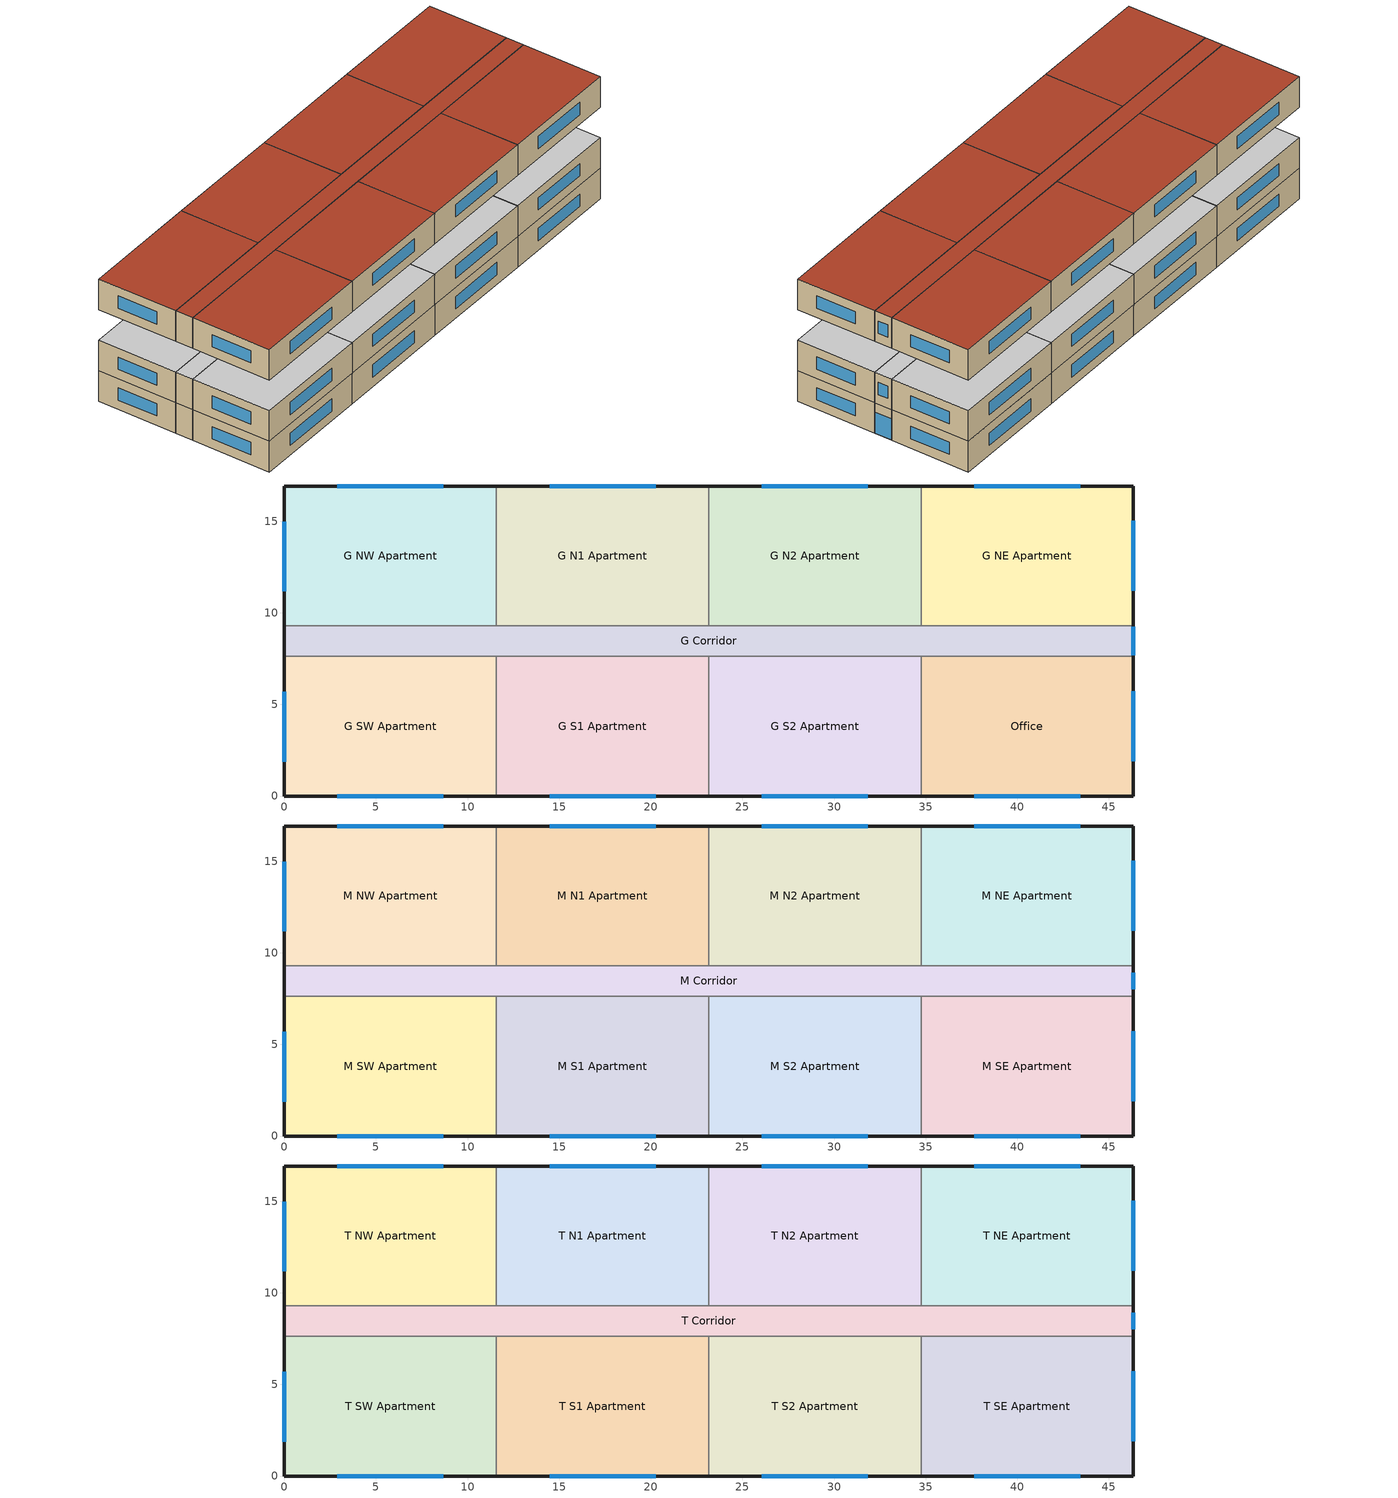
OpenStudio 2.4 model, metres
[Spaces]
G S1 Apartment
 floor ground: 23.16,7.62 23.16,0 11.58,0 11.58,7.62 z0
 wall outside: 11.58,0 23.16,0 z0:3.05
 wall to G S2 Apartment: 23.16,0 23.16,7.62 z0:3.05
 wall to G Corridor: 23.16,7.62 11.58,7.62 z0:3.05
 wall to G SW Apartment: 11.58,7.62 11.58,0 z0:3.05
 window: 14.48,0 20.27,0 z0.95:2.17
 ceiling adiabatic: 23.16,0 23.16,7.62 11.58,7.62 11.58,0 z3.05
G S2 Apartment
 floor ground: 34.75,7.62 34.75,0 23.16,0 23.16,7.62 z0
 wall outside: 23.16,0 34.75,0 z0:3.05
 wall to Office: 34.75,0 34.75,7.62 z0:3.05
 wall to G Corridor: 34.75,7.62 23.16,7.62 z0:3.05
 window: 26.06,0 31.85,0 z0.95:2.17
 ceiling adiabatic: 34.75,0 34.75,7.62 23.16,7.62 23.16,0 z3.05
G NE Apartment
 floor ground: 46.33,16.92 46.33,9.3 34.75,9.3 34.75,16.92 z0
 wall outside: 46.33,9.3 46.33,16.92 34.75,16.92 z0:3.05
 wall to G Corridor: 34.75,9.3 46.33,9.3 z0:3.05
 wall to G N2 Apartment: 34.75,16.92 34.75,9.3 z0:3.05
 window: 46.33,11.2 46.33,15.01 / 43.43,16.92 37.64,16.92 z0.95:2.17
 ceiling adiabatic: 46.33,9.3 46.33,16.92 34.75,16.92 34.75,9.3 z3.05
G NW Apartment
 floor ground: 11.58,16.92 11.58,9.3 0,9.3 0,16.92 z0
 wall outside: 11.58,16.92 0,16.92 0,9.3 z0:3.05
 wall to G N1 Apartment: 11.58,9.3 11.58,16.92 z0:3.05
 wall to G Corridor: 0,9.3 11.58,9.3 z0:3.05
 window: 8.69,16.92 2.89,16.92 / 0,14.97 0,11.16 z0.95:2.17
 ceiling adiabatic: 11.58,9.3 11.58,16.92 0,16.92 0,9.3 z3.05
G N1 Apartment
 floor ground: 23.16,16.92 23.16,9.3 11.58,9.3 11.58,16.92 z0
 wall outside: 23.16,16.92 11.58,16.92 z0:3.05
 wall to G N2 Apartment: 23.16,9.3 23.16,16.92 z0:3.05
 wall to G Corridor: 11.58,9.3 23.16,9.3 z0:3.05
 window: 20.27,16.92 14.48,16.92 z0.95:2.17
 ceiling adiabatic: 23.16,9.3 23.16,16.92 11.58,16.92 11.58,9.3 z3.05
Office
 floor ground: 46.33,7.62 46.33,0 34.75,0 34.75,7.62 z0
 wall outside: 34.75,0 46.33,0 46.33,7.62 z0:3.05
 wall to G Corridor: 46.33,7.62 34.75,7.62 z0:3.05
 window: 46.33,1.9 46.33,5.71 / 37.64,0 43.43,0 z0.95:2.17
 ceiling adiabatic: 46.33,0 46.33,7.62 34.75,7.62 34.75,0 z3.05
G Corridor
 floor ground: 46.33,9.3 46.33,7.62 0,7.62 0,9.3 z0
 wall outside: 46.33,7.62 46.33,9.3 / 0,9.3 0,7.62 z0:3.05
 wall to G N2 Apartment: 34.75,9.3 23.16,9.3 z0:3.05
 wall to G SW Apartment: 0,7.62 11.58,7.62 z0:3.05
 window: 46.33,7.67 46.33,9.25 z0.03:2.13
 ceiling adiabatic: 46.33,7.62 46.33,9.3 0,9.3 0,7.62 z3.05
G SW Apartment
 floor ground: 11.58,7.62 11.58,0 0,0 0,7.62 z0
 wall outside: 0,7.62 0,0 11.58,0 z0:3.05
 window: 0,5.68 0,1.87 / 2.9,0 8.69,0 z0.95:2.17
 ceiling adiabatic: 11.58,0 11.58,7.62 0,7.62 0,0 z3.05
G N2 Apartment
 floor ground: 34.75,16.92 34.75,9.3 23.16,9.3 23.16,16.92 z0
 wall outside: 34.75,16.92 23.16,16.92 z0:3.05
 window: 31.85,16.92 26.06,16.92 z0.95:2.17
 ceiling adiabatic: 34.75,9.3 34.75,16.92 23.16,16.92 23.16,9.3 z3.05
M S2 Apartment
 floor adiabatic: 34.75,7.62 34.75,0 23.16,0 23.16,7.62 z3.05
 wall outside: 23.16,0 34.75,0 z3.05:6.1
 wall to M SE Apartment: 34.75,0 34.75,7.62 z3.05:6.1
 wall to M S1 Apartment: 23.16,7.62 23.16,0 z3.05:6.1
 wall to M Corridor: 34.75,7.62 23.16,7.62 z3.05:6.1
 window: 26.06,0 31.85,0 z4:5.22
 ceiling adiabatic: 34.75,0 34.75,7.62 23.16,7.62 23.16,0 z6.1
M SE Apartment
 floor adiabatic: 46.33,7.62 46.33,0 34.75,0 34.75,7.62 z3.05
 wall outside: 34.75,0 46.33,0 46.33,7.62 z3.05:6.1
 wall to M Corridor: 46.33,7.62 34.75,7.62 z3.05:6.1
 window: 37.64,0 43.43,0 / 46.33,1.9 46.33,5.71 z4:5.22
 ceiling adiabatic: 46.33,0 46.33,7.62 34.75,7.62 34.75,0 z6.1
M Corridor
 floor adiabatic: 46.33,9.3 46.33,7.62 0,7.62 0,9.3 z3.05
 wall outside: 0,9.3 0,7.62 / 46.33,7.62 46.33,9.3 z3.05:6.1
 wall to M SW Apartment: 0,7.62 11.58,7.62 z3.05:6.1
 wall to M N1 Apartment: 23.16,9.3 11.58,9.3 z3.05:6.1
 wall to M NE Apartment: 46.33,9.3 34.75,9.3 z3.05:6.1
 wall to M N2 Apartment: 34.75,9.3 23.16,9.3 z3.05:6.1
 wall to M S1 Apartment: 11.58,7.62 23.16,7.62 z3.05:6.1
 wall to M NW Apartment: 11.58,9.3 0,9.3 z3.05:6.1
 window: 46.33,8 46.33,8.91 z4:5.22
 ceiling adiabatic: 46.33,7.62 46.33,9.3 0,9.3 0,7.62 z6.1
M SW Apartment
 floor adiabatic: 11.58,7.62 11.58,0 0,0 0,7.62 z3.05
 wall outside: 0,7.62 0,0 11.58,0 z3.05:6.1
 wall to M S1 Apartment: 11.58,0 11.58,7.62 z3.05:6.1
 window: 0,5.68 0,1.87 / 2.9,0 8.69,0 z4:5.22
 ceiling adiabatic: 11.58,0 11.58,7.62 0,7.62 0,0 z6.1
M NE Apartment
 floor adiabatic: 46.33,16.92 46.33,9.3 34.75,9.3 34.75,16.92 z3.05
 wall outside: 46.33,9.3 46.33,16.92 34.75,16.92 z3.05:6.1
 wall to M N2 Apartment: 34.75,16.92 34.75,9.3 z3.05:6.1
 window: 46.33,11.2 46.33,15.01 / 43.43,16.92 37.64,16.92 z4:5.22
 ceiling adiabatic: 46.33,9.3 46.33,16.92 34.75,16.92 34.75,9.3 z6.1
M N2 Apartment
 floor adiabatic: 34.75,16.92 34.75,9.3 23.16,9.3 23.16,16.92 z3.05
 wall outside: 34.75,16.92 23.16,16.92 z3.05:6.1
 wall to M N1 Apartment: 23.16,16.92 23.16,9.3 z3.05:6.1
 window: 31.85,16.92 26.06,16.92 z4:5.22
 ceiling adiabatic: 34.75,9.3 34.75,16.92 23.16,16.92 23.16,9.3 z6.1
M N1 Apartment
 floor adiabatic: 23.16,16.92 23.16,9.3 11.58,9.3 11.58,16.92 z3.05
 wall outside: 23.16,16.92 11.58,16.92 z3.05:6.1
 wall to M NW Apartment: 11.58,16.92 11.58,9.3 z3.05:6.1
 window: 20.27,16.92 14.48,16.92 z4:5.22
 ceiling adiabatic: 23.16,9.3 23.16,16.92 11.58,16.92 11.58,9.3 z6.1
M S1 Apartment
 floor adiabatic: 23.16,7.62 23.16,0 11.58,0 11.58,7.62 z3.05
 wall outside: 11.58,0 23.16,0 z3.05:6.1
 window: 14.48,0 20.27,0 z4:5.22
 ceiling adiabatic: 23.16,0 23.16,7.62 11.58,7.62 11.58,0 z6.1
M NW Apartment
 floor adiabatic: 11.58,16.92 11.58,9.3 0,9.3 0,16.92 z3.05
 wall outside: 11.58,16.92 0,16.92 0,9.3 z3.05:6.1
 window: 0,14.97 0,11.16 / 8.69,16.92 2.89,16.92 z4:5.22
 ceiling adiabatic: 11.58,9.3 11.58,16.92 0,16.92 0,9.3 z6.1
T SW Apartment
 floor adiabatic: 11.58,7.62 11.58,0 0,0 0,7.62 z9.14
 wall outside: 0,7.62 0,0 11.58,0 z9.14:12.19
 wall to T S1 Apartment: 11.58,0 11.58,7.62 z9.14:12.19
 wall to T Corridor: 11.58,7.62 0,7.62 z9.14:12.19
 window: 0,5.68 0,1.87 / 2.9,0 8.69,0 z10.1:11.32
 roof outside: 11.58,0 11.58,7.62 0,7.62 0,0 z12.19
T N1 Apartment
 floor adiabatic: 23.16,16.92 23.16,9.3 11.58,9.3 11.58,16.92 z9.14
 wall outside: 23.16,16.92 11.58,16.92 z9.14:12.19
 wall to T Corridor: 11.58,9.3 23.16,9.3 z9.14:12.19
 wall to T NW Apartment: 11.58,16.92 11.58,9.3 z9.14:12.19
 wall to T N2 Apartment: 23.16,9.3 23.16,16.92 z9.14:12.19
 window: 20.27,16.92 14.48,16.92 z10.1:11.32
 roof outside: 23.16,9.3 23.16,16.92 11.58,16.92 11.58,9.3 z12.19
T Corridor
 floor adiabatic: 46.33,9.3 46.33,7.62 0,7.62 0,9.3 z9.14
 wall outside: 46.33,7.62 46.33,9.3 / 0,9.3 0,7.62 z9.14:12.19
 wall to T SE Apartment: 34.75,7.62 46.33,7.62 z9.14:12.19
 wall to T S1 Apartment: 11.58,7.62 23.16,7.62 z9.14:12.19
 wall to T NW Apartment: 11.58,9.3 0,9.3 z9.14:12.19
 wall to T N2 Apartment: 34.75,9.3 23.16,9.3 z9.14:12.19
 wall to T S2 Apartment: 23.16,7.62 34.75,7.62 z9.14:12.19
 wall to T NE Apartment: 46.33,9.3 34.75,9.3 z9.14:12.19
 window: 46.33,8 46.33,8.91 z10.1:11.32
 roof outside: 46.33,7.62 46.33,9.3 0,9.3 0,7.62 z12.19
T N2 Apartment
 floor adiabatic: 34.75,16.92 34.75,9.3 23.16,9.3 23.16,16.92 z9.14
 wall outside: 34.75,16.92 23.16,16.92 z9.14:12.19
 wall to T NE Apartment: 34.75,9.3 34.75,16.92 z9.14:12.19
 window: 31.85,16.92 26.06,16.92 z10.1:11.32
 roof outside: 34.75,9.3 34.75,16.92 23.16,16.92 23.16,9.3 z12.19
T NW Apartment
 floor adiabatic: 11.58,16.92 11.58,9.3 0,9.3 0,16.92 z9.14
 wall outside: 11.58,16.92 0,16.92 0,9.3 z9.14:12.19
 window: 8.69,16.92 2.89,16.92 / 0,14.97 0,11.16 z10.1:11.32
 roof outside: 11.58,9.3 11.58,16.92 0,16.92 0,9.3 z12.19
T NE Apartment
 floor adiabatic: 46.33,16.92 46.33,9.3 34.75,9.3 34.75,16.92 z9.14
 wall outside: 46.33,9.3 46.33,16.92 34.75,16.92 z9.14:12.19
 window: 43.43,16.92 37.64,16.92 / 46.33,11.2 46.33,15.01 z10.1:11.32
 roof outside: 46.33,9.3 46.33,16.92 34.75,16.92 34.75,9.3 z12.19
T S2 Apartment
 floor adiabatic: 34.75,7.62 34.75,0 23.16,0 23.16,7.62 z9.14
 wall outside: 23.16,0 34.75,0 z9.14:12.19
 wall to T SE Apartment: 34.75,0 34.75,7.62 z9.14:12.19
 wall to T S1 Apartment: 23.16,7.62 23.16,0 z9.14:12.19
 window: 26.06,0 31.85,0 z10.1:11.32
 roof outside: 34.75,0 34.75,7.62 23.16,7.62 23.16,0 z12.19
T S1 Apartment
 floor adiabatic: 23.16,7.62 23.16,0 11.58,0 11.58,7.62 z9.14
 wall outside: 11.58,0 23.16,0 z9.14:12.19
 window: 14.48,0 20.27,0 z10.1:11.32
 roof outside: 23.16,0 23.16,7.62 11.58,7.62 11.58,0 z12.19
T SE Apartment
 floor adiabatic: 46.33,7.62 46.33,0 34.75,0 34.75,7.62 z9.14
 wall outside: 34.75,0 46.33,0 46.33,7.62 z9.14:12.19
 window: 46.33,1.9 46.33,5.71 / 37.64,0 43.43,0 z10.1:11.32
 roof outside: 46.33,0 46.33,7.62 34.75,7.62 34.75,0 z12.19
[Site]
Sherbrooke_PQ_CAN: Latitude {deg}=45.43; Longitude {deg}=-71.68; Time Zone {hr}=-5; Elevation {m}=241; Terrain=City
[Building]
NECB_2011MidriseApartment: North Axis {deg}=0; Standards Number of Stories=4; Standards Number of Above Ground Stories=4; Standards Building Type=MidriseApartment
[Site:WaterMainsTemperature]
Calculation Method=Correlation; Annual Average Outdoor Air Temperature {C}=4.28333; Maximum Difference In Monthly Average Outdoor Air Temperatures {deltaC}=28.2
[SizingPeriod:DesignDay] Barometric Pressure {Pa}=98463; Sky Clearness=0; Rain Indicator=0; Snow Indicator=0; Day of Month=21; Daylight Saving Time Indicator=0; Humidity Indicating Type=Wetbulb; Dry-Bulb Temperature Range Modifier Type=DefaultMultipliers
Name | Maximum Dry-Bulb Temperature {C} | Daily Dry-Bulb Temperature Range {deltaC} | Humidity Indicating Conditions at Maximum Dry-Bulb | Wind Speed {m/s} | Wind Direction {deg} | Month | Day Type | Solar Model Indicator | ASHRAE Taub | ASHRAE Taud
Sherbrooke Ann Htg 99.6% Condns DB | -28.3 | 0 | -28.3 | 1.7 | 90 | 1 | WinterDesignDay | ASHRAEClearSky
Sherbrooke Ann Clg .4% Condns DB=>MWB | 28.6 | 11.7 | 20.9 | 3.7 | 250 | 7 | SummerDesignDay | ASHRAETau | 0.446 | 2.039
[Site:GroundTemperature:BuildingSurface]
19.527, 19.502, 19.536, 19.598, 20.002, 21.64, 22.225, 22.375, 21.449, 20.121, 19.802, 19.633
[ClimateZones]
Climate Zone Institution Name 2=CEC; Climate Zone Document Name 2=California Climate Zone Descriptions; Climate Zone Document Year 2=1995
[Space]
Name | Space Type | Building Story | Thermal Zone
T SE Apartment | Space Function Dwelling units general | Building Story 3 | TZ-T SE Apartment
G Corridor | Space Function Corridor/Transition area - hospital-sch-G | Building Story 1 | TZ-G Corridor
T SW Apartment | Space Function Dwelling units general | Building Story 3 | TZ-T SW Apartment
M S2 Apartment | Space Function Dwelling units general | Building Story 2 | TZ-M S2 Apartment
M SE Apartment | Space Function Dwelling units general | Building Story 2 | TZ-M SE Apartment
T N1 Apartment | Space Function Dwelling units general | Building Story 3 | TZ-T N1 Apartment
T Corridor | Space Function Corridor/Transition area - hospital-sch-G | Building Story 3 | TZ-T Corridor
T N2 Apartment | Space Function Dwelling units general | Building Story 3 | TZ-T N2 Apartment
M SW Apartment | Space Function Dwelling units general | Building Story 2 | TZ-M SW Apartment
T NW Apartment | Space Function Dwelling units general | Building Story 3 | TZ-T NW Apartment
M Corridor | Space Function Corridor/Transition area - hospital-sch-G | Building Story 2 | TZ-M Corridor
G S1 Apartment | Space Function Dwelling units general | Building Story 1 | TZ-G S1 Apartment
G S2 Apartment | Space Function Dwelling units general | Building Story 1 | TZ-G S2 Apartment
M NE Apartment | Space Function Dwelling units general | Building Story 2 | TZ-M NE Apartment
T NE Apartment | Space Function Dwelling units general | Building Story 3 | TZ-T NE Apartment
G NW Apartment | Space Function Dwelling units general | Building Story 1 | TZ-G NW Apartment
T S1 Apartment | Space Function Dwelling units general | Building Story 3 | TZ-T S1 Apartment
M N1 Apartment | Space Function Dwelling units general | Building Story 2 | TZ-M N1 Apartment
Office | Space Function Conference/Meeting/Multi-purpose room | Building Story 1 | TZ-Office
G NE Apartment | Space Function Dwelling units general | Building Story 1 | TZ-G NE Apartment
T S2 Apartment | Space Function Dwelling units general | Building Story 3 | TZ-T S2 Apartment
G SW Apartment | Space Function Dwelling units general | Building Story 1 | TZ-G SW Apartment
M N2 Apartment | Space Function Dwelling units general | Building Story 2 | TZ-M N2 Apartment
G N1 Apartment | Space Function Dwelling units general | Building Story 1 | TZ-G N1 Apartment
G N2 Apartment | Space Function Dwelling units general | Building Story 1 | TZ-G N2 Apartment
M S1 Apartment | Space Function Dwelling units general | Building Story 2 | TZ-M S1 Apartment
M NW Apartment | Space Function Dwelling units general | Building Story 2 | TZ-M NW Apartment
[BuildingStory]
Name | Nominal Z Coordinate {m}
Building Story 1 | 0
Building Story 2 | 3.04785
Building Story 3 | 9.14355
[ThermalZone] Use Ideal Air Loads=No
Name | Multiplier
TZ-M Corridor; TZ-M N1 Apartment; TZ-M N2 Apartment; TZ-M NE Apartment; TZ-M NW Apartment; TZ-M S1 Apartment; TZ-M S2 Apartment; TZ-M SE Apartment; TZ-M SW Apartment | 2
TZ-T NW Apartment; TZ-T N1 Apartment; TZ-G NW Apartment; TZ-T Corridor; TZ-G S1 Apartment; TZ-G N2 Apartment; TZ-T S1 Apartment; TZ-G N1 Apartment; TZ-T SW Apartment; TZ-G NE Apartment; TZ-G S2 Apartment; TZ-Office; TZ-T N2 Apartment; TZ-G Corridor; TZ-T SE Apartment; TZ-T S2 Apartment; TZ-T NE Apartment; TZ-G SW Apartment
[Sizing:Zone] Zone Cooling Design Supply Air Temperature Input Method=SupplyAirTemperature; Zone Cooling Design Supply Air Temperature {C}=14; Zone Cooling Design Supply Air Temperature Difference {deltaC}=11.11; Zone Heating Design Supply Air Temperature Input Method=SupplyAirTemperature; Zone Heating Design Supply Air Temperature {C}=40; Zone Heating Design Supply Air Temperature Difference {deltaC}=11.11; Zone Cooling Design Supply Air Humidity Ratio {kg-H2O/kg-air}=0.0085; Zone Heating Design Supply Air Humidity Ratio {kg-H2O/kg-air}=0.008; Cooling Design Air Flow Method=DesignDay; Heating Design Air Flow Method=DesignDay; Account for Dedicated Outdoor Air System=No; Dedicated Outdoor Air System Control Strategy=NeutralSupplyAir; Dedicated Outdoor Air Low Setpoint Temperature for Design {C}=autosize; Dedicated Outdoor Air High Setpoint Temperature for Design {C}=autosize
TZ-M Corridor; TZ-M N1 Apartment; TZ-M N2 Apartment; TZ-M NE Apartment; TZ-M NW Apartment; TZ-M S1 Apartment; TZ-M S2 Apartment; TZ-M SE Apartment; TZ-M SW Apartment; TZ-T NW Apartment; TZ-T N1 Apartment; TZ-G NW Apartment; TZ-T Corridor; TZ-G S1 Apartment; TZ-G N2 Apartment; TZ-T S1 Apartment; TZ-G N1 Apartment; TZ-T SW Apartment; TZ-G NE Apartment; TZ-G S2 Apartment; TZ-Office; TZ-T N2 Apartment; TZ-G Corridor; TZ-T SE Apartment; TZ-T S2 Apartment; TZ-T NE Apartment; TZ-G SW Apartment
[SpaceType] Standards Building Type=Space Function
Name | Standards Space Type
Space Function Corridor/Transition area - hospital-sch-G | Corridor/Transition area - hospital-sch-G
Space Function Dwelling units general | Dwelling units general
Space Function Conference/Meeting/Multi-purpose room | Conference/Meeting/Multi-purpose room
